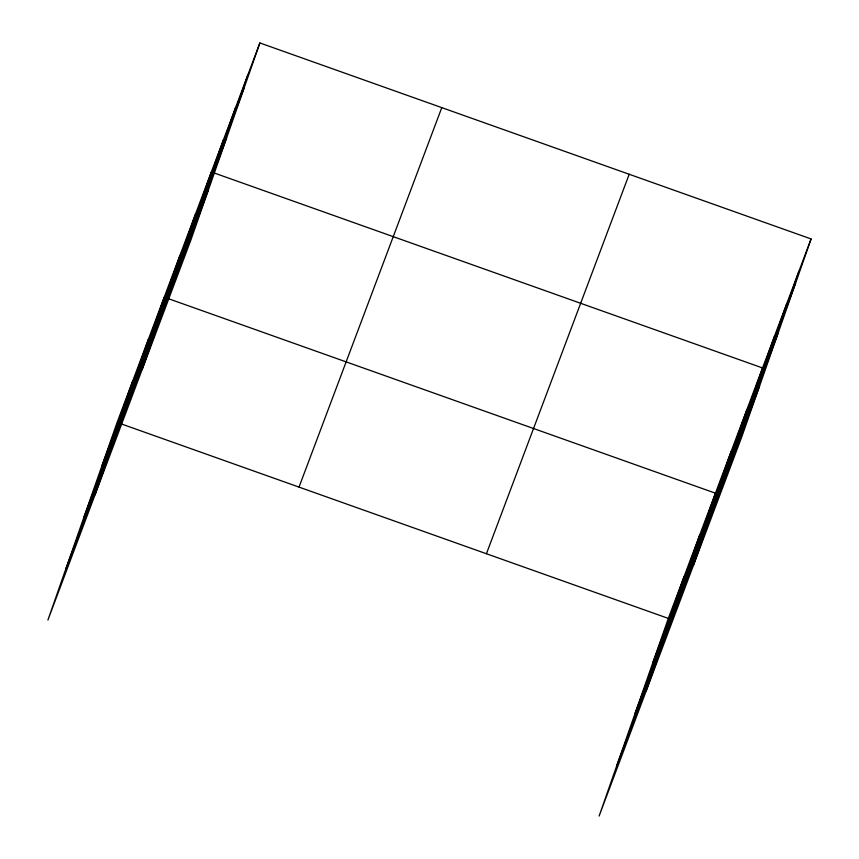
<?xml version="1.0" encoding="UTF-8"?>
<svg xmlns="http://www.w3.org/2000/svg" width="859" height="859" viewBox="0 0 859 859"><rect width="100%" height="100%" fill="white"/><g stroke="black" fill="none" stroke-linecap="round" stroke-linejoin="round"><path stroke-width="1.29" d="M117.296 425.022L132.823 380.687M132.995 383.286L148.532 338.94M95.016 494.838L164.23 297.203M164.402 299.802L179.939 255.456M180.111 258.054L195.637 213.719M142.132 369.606L211.346 171.972L762.556 367.963L693.342 565.598M207.953 184.062L223.48 139.716M220.087 151.807L235.613 107.461M232.22 119.551L247.746 75.205M259.88 42.95L190.666 240.584L47.911 620.058L117.114 422.424L259.88 42.95L811.089 238.942L741.886 436.576L599.12 816.05L668.334 618.416L811.089 238.942M668.506 621.014L684.032 576.668M684.204 579.277L699.741 534.932M646.226 690.819L715.44 493.184L168.02 298.545M715.611 495.783L731.149 451.447M731.32 454.046L746.847 409.7M759.163 380.043L774.689 335.708M771.296 347.788L786.823 303.452M783.429 315.532L798.956 271.197M101.587 466.77L244.353 87.296M83.871 517.354L226.636 137.88M65.628 569.474L208.383 190M299.018 487.107L441.784 107.622M486.43 553.733L629.196 174.259M652.797 662.761L795.563 283.277M635.08 713.346L777.846 333.872M616.837 765.466L759.592 385.992M120.904 423.777L668.334 618.416"/></g></svg>
